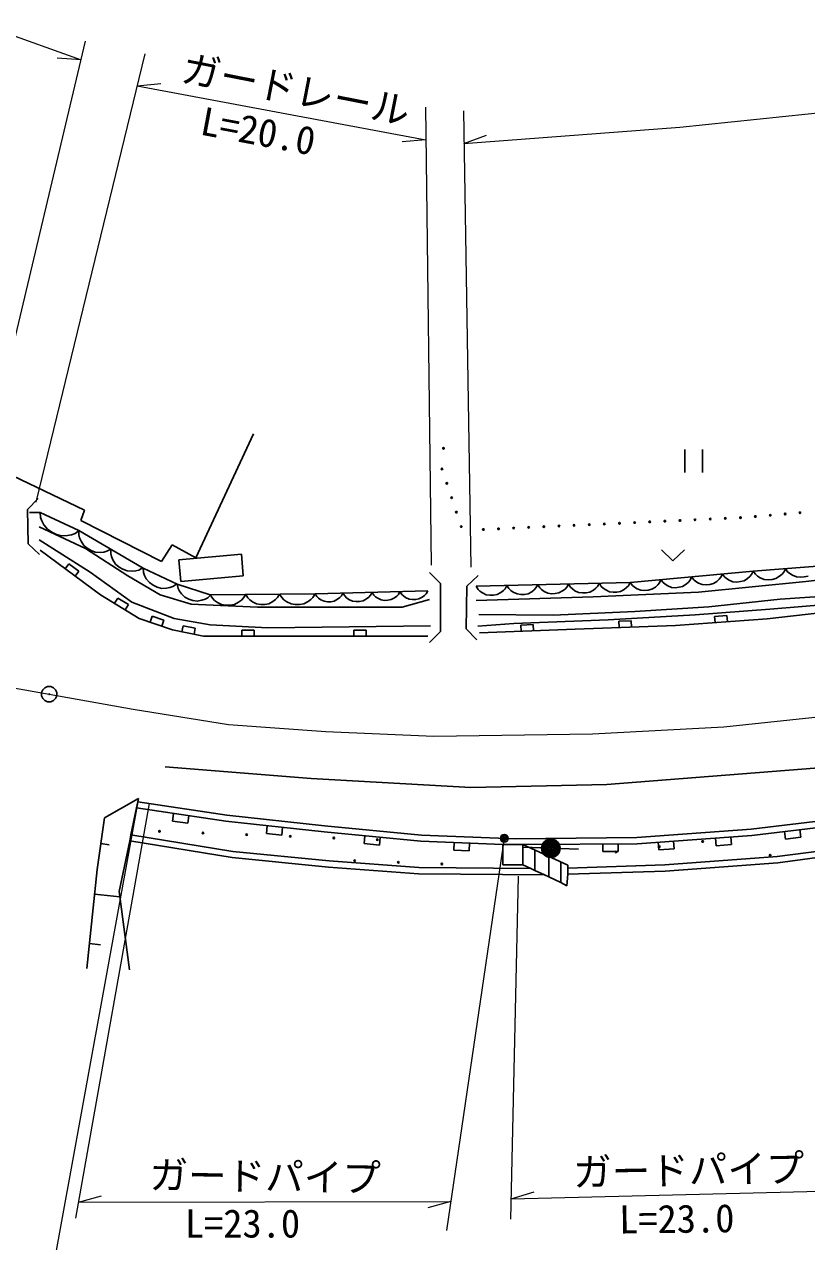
# Model space of a CAD drawing. Units: millimetres, scale not verified. Extents: x 40000 to 680000, y 20000 to 380000.
# Drawn here: x 466152 to 516905, y 238664 to 317690 of the extents above; entities that cross this region are included whole.
import ezdxf
from ezdxf.enums import TextEntityAlignment as Align

# ---------------------------------------------------------------- set-up
doc = ezdxf.new("R2010")
doc.units = ezdxf.units.MM
doc.header["$LTSCALE"] = 1000
doc.linetypes.add('CHAIN', pattern=[18.5, 12, -1.5, 3.5, -1.5])
for name, color, linetype, lineweight in [('M-BGD', 7, 'Continuous', 25), ('M-BMK', 2, 'CHAIN', 13), ('M-BMK-SRVR', 3, 'Continuous', 25), ('M-STR-HTXT', 7, 'Continuous', 13), ('M-STR-STRC', 7, 'Continuous', 25)]:
    doc.layers.add(name, color=color, linetype=linetype, lineweight=lineweight)
doc.styles.add('ＭＳ ゴシック', font='')
doc.styles.get('ＭＳ ゴシック').set_extended_font_data('MS Gothic')

msp = doc.modelspace()

# ---------------------------------------------------------------- linework, layer by layer
at = {"layer": 'M-BGD'}
for p, q in [((477271, 283058), (481028, 291110)), ((460691, 290610), (470047, 286162)), ((509003, 290099), (509003, 288599)), ((510143, 288599), (510143, 290099)), ((467050, 286907), (466359, 286184)), ((466359, 286184), (466408, 283976)), ((470047, 286162), (469817, 285471)), ((466493, 286000), (467168, 286000)), ((467168, 286000), (467203, 285675)), ((467168, 286000), (469684, 284834)), ((467203, 285675), (467285, 285452)), ((467285, 285452), (467417, 285206)), ((469817, 285471), (475047, 282828)), ((467107, 285080), (470113, 283669)), ((467417, 285206), (467652, 284912)), ((467652, 284912), (467933, 284720)), ((467933, 284720), (468238, 284578)), ((468238, 284578), (468566, 284488)), ((468566, 284488), (468942, 284499)), ((468942, 284499), (469216, 284557)), ((469216, 284557), (469439, 284639)), ((469439, 284639), (469709, 284823)), ((469684, 284834), (469686, 284554)), ((469684, 284834), (473856, 282380)), ((469686, 284554), (469737, 284357)), ((466408, 283976), (467131, 283284)), ((467107, 284221), (470420, 282135)), ((469737, 284357), (469830, 284136)), ((469830, 284136), (470005, 283866)), ((470005, 283866), (470229, 283678)), ((475047, 282828), (475737, 283901)), ((475737, 283901), (477271, 283058)), ((467168, 283546), (471095, 280662)), ((470113, 283669), (472874, 281889)), ((470229, 283678), (470477, 283532)), ((470477, 283532), (470750, 283428)), ((470750, 283428), (471071, 283406)), ((471071, 283406), (471309, 283432)), ((471309, 283432), (471507, 283484)), ((471507, 283484), (471752, 283617)), ((471752, 283617), (471755, 283337)), ((471755, 283337), (471806, 283140)), ((471806, 283140), (471898, 282919)), ((471898, 282919), (472074, 282649)), ((476182, 282921), (480232, 283289)), ((476310, 281521), (476182, 282921)), ((480232, 283289), (480359, 281889)), ((507481, 283573), (508231, 282853)), ((508231, 282853), (508981, 283573)), ((469046, 282663), (468809, 282341)), ((469691, 282190), (469046, 282663)), ((469454, 281867), (469691, 282190)), ((470420, 282135), (473119, 280172)), ((472074, 282649), (472297, 282461)), ((472297, 282461), (472546, 282315)), ((472546, 282315), (472818, 282211)), ((472818, 282211), (473140, 282189)), ((473140, 282189), (473378, 282216)), ((473378, 282216), (473575, 282267)), ((473575, 282267), (473821, 282401)), ((473856, 282380), (473883, 282102)), ((473856, 282380), (476064, 281337)), ((505463, 281453), (513439, 282189)), ((513328, 281978), (513429, 282188)), ((513439, 282189), (519758, 282680)), ((513439, 282189), (513580, 281989)), ((515307, 281997), (515423, 282132)), ((515423, 282132), (515532, 282351)), ((515532, 282351), (515674, 282152)), ((515674, 282152), (515810, 282036)), ((516859, 281524), (523991, 282367)), ((472874, 281889), (474960, 280662)), ((473883, 282102), (473952, 281910)), ((473952, 281910), (474064, 281698)), ((474064, 281698), (474263, 281445)), ((474263, 281445), (474503, 281278)), ((475793, 281200), (476026, 281355)), ((476064, 281337), (476127, 281076)), ((476064, 281337), (478212, 280662)), ((480359, 281889), (476310, 281521)), ((493150, 281397), (492443, 282105)), ((493150, 278269), (493150, 281397)), ((495590, 281905), (494868, 281213)), ((495463, 281207), (505463, 281453)), ((501346, 281152), (501461, 281354)), ((501461, 281354), (501586, 281157)), ((503345, 281201), (503460, 281403)), ((503460, 281403), (503585, 281206)), ((505345, 281250), (505460, 281453)), ((505463, 281453), (505601, 281264)), ((507245, 281296), (507353, 281426)), ((507353, 281426), (507454, 281636)), ((507454, 281636), (507592, 281448)), ((507592, 281448), (507723, 281340)), ((507723, 281340), (507893, 281235)), ((508860, 281204), (509088, 281345)), ((509088, 281345), (509236, 281480)), ((509236, 281480), (509345, 281610)), ((509345, 281610), (509446, 281820)), ((509446, 281820), (509584, 281632)), ((509584, 281632), (509714, 281524)), ((509714, 281524), (509885, 281419)), ((509880, 280834), (516859, 281524)), ((509885, 281419), (510135, 281321)), ((510616, 281326), (510852, 281388)), ((510852, 281388), (511080, 281529)), ((511080, 281529), (511228, 281663)), ((511228, 281663), (511336, 281794)), ((511336, 281794), (511437, 282004)), ((511437, 282004), (511575, 281816)), ((511575, 281816), (511706, 281708)), ((511706, 281708), (511876, 281603)), ((511876, 281603), (512126, 281505)), ((512126, 281505), (512369, 281488)), ((512369, 281488), (512608, 281510)), ((512608, 281510), (512843, 281571)), ((512843, 281571), (513071, 281713)), ((513071, 281713), (513219, 281847)), ((513219, 281847), (513328, 281978)), ((513580, 281989), (513716, 281873)), ((513716, 281873), (513893, 281761)), ((513893, 281761), (514154, 281655)), ((514154, 281655), (514409, 281632)), ((514409, 281632), (514660, 281652)), ((514660, 281652), (514908, 281713)), ((514908, 281713), (515149, 281858)), ((515149, 281858), (515307, 281997)), ((515810, 282036), (515987, 281923)), ((515987, 281923), (516248, 281817)), ((516248, 281817), (516502, 281795)), ((516502, 281795), (516754, 281814)), ((516754, 281814), (517002, 281876)), ((471095, 280662), (473610, 279129)), ((474503, 281278), (474763, 281155)), ((474763, 281155), (475044, 281076)), ((474960, 280662), (476985, 280049)), ((475044, 281076), (475366, 281083)), ((475366, 281083), (475601, 281131)), ((475601, 281131), (475793, 281200)), ((476127, 281076), (476217, 280903)), ((476217, 280903), (476351, 280717)), ((476351, 280717), (476573, 280502)), ((478058, 280470), (478258, 280648)), ((478212, 280662), (485022, 280724)), ((478212, 280662), (478352, 280434)), ((480376, 280452), (480511, 280683)), ((480511, 280683), (480645, 280464)), ((482581, 280482), (482711, 280703)), ((482711, 280703), (482851, 280474)), ((484875, 280492), (485011, 280724)), ((485022, 280724), (492322, 280908)), ((485022, 280724), (485134, 280546)), ((485134, 280546), (485245, 280441)), ((486612, 280476), (486718, 280586)), ((486718, 280586), (486821, 280769)), ((486821, 280769), (486940, 280582)), ((486940, 280582), (487057, 280471)), ((488500, 280507), (488611, 280624)), ((488611, 280624), (488720, 280817)), ((488720, 280817), (488833, 280640)), ((488833, 280640), (488944, 280534)), ((490170, 280457), (490311, 280569)), ((490311, 280569), (490416, 280680)), ((490416, 280680), (490520, 280862)), ((490520, 280862), (490632, 280685)), ((490632, 280685), (490743, 280580)), ((490743, 280580), (490890, 280475)), ((491969, 280503), (492111, 280614)), ((492111, 280614), (492216, 280725)), ((492216, 280725), (492319, 280908)), ((494868, 281213), (494806, 278453)), ((495463, 281207), (495587, 281010)), ((495587, 281010), (495710, 280893)), ((495710, 280893), (495873, 280777)), ((495873, 280777), (496116, 280663)), ((496116, 280663), (496357, 280629)), ((496357, 280629), (496597, 280635)), ((496597, 280635), (496836, 280681)), ((496836, 280681), (497073, 280807)), ((497073, 280807), (497230, 280930)), ((497230, 280930), (497347, 281053)), ((497347, 281053), (497462, 281256)), ((497462, 281256), (497587, 281059)), ((497587, 281059), (497710, 280942)), ((497710, 280942), (497873, 280826)), ((497873, 280826), (498116, 280712)), ((498116, 280712), (498356, 280678)), ((498356, 280678), (498596, 280684)), ((498596, 280684), (498835, 280730)), ((498835, 280730), (499072, 280856)), ((499072, 280856), (499229, 280980)), ((499229, 280980), (499346, 281102)), ((499346, 281102), (499461, 281305)), ((499461, 281305), (499586, 281108)), ((499586, 281108), (499709, 280991)), ((499709, 280991), (499872, 280875)), ((499872, 280875), (500115, 280761)), ((500115, 280761), (500356, 280727)), ((500356, 280727), (500596, 280733)), ((500596, 280733), (500835, 280779)), ((500835, 280779), (501072, 280905)), ((501072, 280905), (501229, 281029)), ((501229, 281029), (501346, 281152)), ((501586, 281157), (501709, 281040)), ((501709, 281040), (501871, 280924)), ((501871, 280924), (502114, 280810)), ((502114, 280810), (502355, 280776)), ((502355, 280776), (502595, 280782)), ((502595, 280782), (502834, 280828)), ((502834, 280828), (503071, 280954)), ((503055, 280527), (509880, 280834)), ((503071, 280954), (503228, 281078)), ((503228, 281078), (503345, 281201)), ((503585, 281206), (503708, 281089)), ((503708, 281089), (503871, 280973)), ((503871, 280973), (504114, 280859)), ((504114, 280859), (504355, 280825)), ((504355, 280825), (504595, 280831)), ((504595, 280831), (504834, 280877)), ((504834, 280877), (505070, 281003)), ((505070, 281003), (505227, 281127)), ((505227, 281127), (505345, 281250)), ((505601, 281264), (505731, 281156)), ((505731, 281156), (505902, 281051)), ((505902, 281051), (506152, 280954)), ((506152, 280954), (506394, 280936)), ((506394, 280936), (506633, 280958)), ((506633, 280958), (506869, 281020)), ((506869, 281020), (507097, 281162)), ((507097, 281162), (507245, 281296)), ((507893, 281235), (508143, 281138)), ((508143, 281138), (508386, 281120)), ((508386, 281120), (508625, 281142)), ((508625, 281142), (508860, 281204)), ((510135, 281321), (510377, 281304)), ((510377, 281304), (510616, 281326)), ((519991, 280708), (515181, 280377)), ((472219, 280445), (472011, 280104)), ((472902, 280029), (472219, 280445)), ((472694, 279687), (472902, 280029)), ((473119, 280172), (475880, 279129)), ((476573, 280502), (476823, 280376)), ((476823, 280376), (477086, 280293)), ((476985, 280049), (481279, 279865)), ((477086, 280293), (477363, 280254)), ((477363, 280254), (477668, 280303)), ((477668, 280303), (477885, 280379)), ((477885, 280379), (478058, 280470)), ((478352, 280434), (478491, 280297)), ((478491, 280297), (478676, 280160)), ((478676, 280160), (478953, 280025)), ((478953, 280025), (479230, 279981)), ((479230, 279981), (479506, 279984)), ((479506, 279984), (479781, 280032)), ((479781, 280032), (480056, 280173)), ((480056, 280173), (480239, 280313)), ((480239, 280313), (480376, 280452)), ((480645, 280464), (480779, 280333)), ((480779, 280333), (480956, 280203)), ((480956, 280203), (481221, 280073)), ((481221, 280073), (481485, 280032)), ((481279, 279865), (490666, 279865)), ((481485, 280032), (481749, 280034)), ((481749, 280034), (482013, 280081)), ((482013, 280081), (482276, 280215)), ((482276, 280215), (482451, 280348)), ((482451, 280348), (482581, 280482)), ((482851, 280474), (482991, 280337)), ((482991, 280337), (483176, 280201)), ((483176, 280201), (483453, 280066)), ((483453, 280066), (483730, 280022)), ((483730, 280022), (484006, 280024)), ((484006, 280024), (484281, 280073)), ((484281, 280073), (484556, 280213)), ((484556, 280213), (484739, 280353)), ((484739, 280353), (484875, 280492)), ((485245, 280441), (485391, 280337)), ((485391, 280337), (485610, 280234)), ((485610, 280234), (485827, 280204)), ((485827, 280204), (486043, 280209)), ((486043, 280209), (486258, 280251)), ((486258, 280251), (486471, 280364)), ((486471, 280364), (486612, 280476)), ((487057, 280471), (487211, 280361)), ((487211, 280361), (487442, 280253)), ((487442, 280253), (487671, 280220)), ((487671, 280220), (487899, 280226)), ((487899, 280226), (488126, 280270)), ((488126, 280270), (488351, 280389)), ((488351, 280389), (488500, 280507)), ((488944, 280534), (489090, 280430)), ((489090, 280430), (489309, 280328)), ((489309, 280328), (489526, 280297)), ((489526, 280297), (489742, 280302)), ((489742, 280302), (489957, 280344)), ((489957, 280344), (490170, 280457)), ((490666, 279865), (492445, 280356)), ((490890, 280475), (491108, 280373)), ((491108, 280373), (491325, 280342)), ((491325, 280342), (491541, 280348)), ((491541, 280348), (491756, 280389)), ((491756, 280389), (491969, 280503)), ((495463, 280297), (503055, 280527)), ((510568, 279868), (505758, 279573)), ((515181, 280377), (510568, 279868)), ((514340, 279103), (521273, 279900)), ((519617, 280146), (514525, 279716)), ((473610, 279129), (475757, 278392)), ((474435, 279269), (474305, 278890)), ((475192, 279009), (474435, 279269)), ((475062, 278631), (475192, 279009)), ((475880, 279129), (478212, 278699)), ((500457, 279328), (495647, 279377)), ((504033, 279042), (497898, 278796)), ((505758, 279573), (500457, 279328)), ((509678, 279348), (504033, 279042)), ((505522, 278966), (504723, 278935)), ((505537, 278566), (505522, 278966)), ((508389, 278673), (514340, 279103)), ((514525, 279716), (509678, 279348)), ((511735, 279316), (510937, 279258)), ((510937, 279258), (510966, 278859)), ((511764, 278917), (511735, 279316)), ((475757, 278392), (477782, 277963)), ((476461, 278652), (476378, 278261)), ((477244, 278486), (476461, 278652)), ((477161, 278095), (477244, 278486)), ((478212, 278699), (481954, 278515)), ((481066, 278363), (480266, 278363)), ((480266, 278363), (480266, 277963)), ((481066, 277963), (481066, 278363)), ((481954, 278515), (492506, 278638)), ((488336, 278363), (487536, 278363)), ((487536, 278363), (487536, 277963)), ((488336, 277963), (488336, 278363)), ((492443, 277561), (493150, 278269)), ((494806, 278453), (495498, 277730)), ((497898, 278796), (495567, 278612)), ((495690, 278183), (501886, 278428)), ((499172, 278721), (498372, 278689)), ((498372, 278689), (498388, 278289)), ((499188, 278321), (499172, 278721)), ((501886, 278428), (508389, 278673)), ((504723, 278935), (504738, 278536)), ((477782, 277963), (483549, 277963)), ((483549, 277963), (492322, 277963)), ((471352, 266183), (473557, 267429)), ((473432, 266825), (473513, 267217)), ((473513, 267217), (473557, 267429)), ((473513, 267217), (479279, 266353)), ((473432, 266825), (473070, 265071)), ((473432, 266825), (479227, 265957)), ((475835, 266465), (475761, 265970)), ((479279, 266353), (485634, 265664)), ((470873, 262828), (471352, 266183)), ((475761, 265970), (476750, 265822)), ((476750, 265822), (476824, 266317)), ((479227, 265957), (485593, 265266)), ((481913, 265665), (481859, 265168)), ((482853, 265061), (482907, 265558)), ((485634, 265664), (491908, 265052)), ((513316, 265435), (518535, 266062)), ((513354, 265036), (518584, 265665)), ((473070, 265071), (472989, 264679)), ((473070, 265071), (479687, 263989)), ((481859, 265168), (482853, 265061)), ((485593, 265266), (491881, 264653)), ((488239, 265008), (488191, 264511)), ((489186, 264413), (489235, 264911)), ((491908, 265052), (498022, 264823)), ((498022, 264823), (505899, 264899)), ((505899, 264899), (513316, 265435)), ((505915, 264500), (513354, 265036)), ((510996, 264866), (511032, 264367)), ((512029, 264439), (511993, 264938)), ((515472, 265291), (515532, 264795)), ((515532, 264795), (516525, 264914)), ((516525, 264914), (516465, 265410)), ((471112, 264505), (471649, 264429)), ((472989, 264679), (472311, 261390)), ((472989, 264679), (479635, 263593)), ((479687, 263989), (485927, 263378)), ((488191, 264511), (489186, 264413)), ((491881, 264653), (497199, 264449)), ((494040, 264570), (494021, 264071)), ((494021, 264071), (495021, 264032)), ((495021, 264032), (495040, 264532)), ((497199, 264449), (498487, 264449)), ((497199, 263130), (497199, 264449)), ((498487, 264449), (505915, 264500)), ((498487, 264449), (498487, 263130)), ((498487, 264449), (501408, 263099)), ((499709, 264229), (498510, 264280)), ((499272, 264086), (499272, 262767)), ((500908, 264182), (502108, 264141)), ((503679, 264484), (503683, 263984)), ((503683, 263984), (504683, 263991)), ((504683, 263991), (504679, 264491)), ((507276, 264598), (507312, 264099)), ((507312, 264099), (508310, 264171)), ((508310, 264171), (508274, 264670)), ((511032, 264367), (512029, 264439)), ((514999, 263659), (521663, 264541)), ((515040, 263260), (521715, 264144)), ((479635, 263593), (485893, 262979)), ((485927, 263378), (491737, 262950)), ((500183, 263665), (500183, 262346)), ((500968, 263302), (500968, 261983)), ((507705, 263120), (514999, 263659)), ((507727, 262721), (515040, 263260)), ((470202, 256405), (470873, 262828)), ((485893, 262979), (491721, 262550)), ((499892, 262480), (491721, 262550)), ((499011, 262888), (491737, 262950)), ((498487, 263130), (497199, 263130)), ((498487, 263130), (499011, 262888)), ((499011, 262888), (499272, 262767)), ((499272, 262767), (499892, 262480)), ((499892, 262480), (500183, 262346)), ((501347, 261772), (501408, 262515)), ((501408, 262915), (507705, 263120)), ((501408, 263099), (501408, 262915)), ((501408, 262515), (501408, 262915)), ((501408, 262515), (507727, 262721)), ((500183, 262346), (500968, 261983)), ((500968, 261983), (501347, 261772)), ((470705, 261222), (472356, 261050)), ((472311, 261390), (472982, 256309)), ((470369, 258011), (471096, 257935))]:
    msp.add_line(p, q, dxfattribs=at)
for centre, radius in [((493345, 290169), 50), ((493249, 288827), 50), ((493560, 287892), 50), ((493872, 286957), 50), ((494183, 286023), 50), ((503782, 285257), 50), ((504763, 285302), 50), ((505745, 285347), 50), ((506726, 285392), 50), ((507707, 285438), 50), ((508688, 285483), 50), ((509669, 285528), 50), ((510650, 285573), 50), ((511632, 285618), 50), ((512613, 285663), 50), ((513579, 285743), 50), ((514546, 285823), 50), ((515513, 285903), 50), ((516479, 285983), 50), ((494495, 285088), 50), ((495933, 284896), 50), ((496914, 284941), 50), ((497895, 284986), 50), ((498876, 285032), 50), ((499857, 285077), 50), ((500839, 285122), 50), ((501820, 285167), 50), ((502801, 285212), 50), ((474923, 265302), 50), ((477749, 265194), 50), ((480576, 265086), 50), ((483402, 264978), 50), ((486229, 264869), 50), ((489055, 264761), 50), ((497286, 264850), 250), ((497286, 264850), 150), ((497286, 264850), 50), ((500309, 264203), 600), ((500309, 264203), 528), ((500309, 264203), 456), ((500309, 264203), 384), ((500309, 264203), 312), ((500309, 264203), 240), ((500309, 264203), 168), ((500309, 264203), 96), ((500309, 264203), 24), ((504544, 263963), 50), ((507352, 264304), 50), ((510160, 264644), 50), ((487588, 263402), 50), ((490414, 263294), 50), ((493240, 263186), 50), ((514542, 263751), 50)]:
    msp.add_circle(centre, radius, dxfattribs=at)
at = {"layer": 'M-BMK'}
for p, q in [((465206, 274658), (467761, 274205)), ((467761, 274205), (473206, 273235)), ((473206, 273235), (479390, 272230)), ((511531, 272095), (520464, 273027)), ((479390, 272230), (485721, 271788)), ((503022, 271622), (511531, 272095)), ((485721, 271788), (492715, 271475)), ((492715, 271475), (503022, 271622))]:
    msp.add_line(p, q, dxfattribs=at)
at = {"layer": 'M-BMK-SRVR'}
for radius in [500, 20]:
    msp.add_circle((467761, 274205), radius, dxfattribs=at)
at = {"layer": 'M-STR-HTXT'}
for p, q in [((432696, 328720), (469835, 315388)), ((463299, 287849), (470124, 316607)), ((473969, 315780), (466900, 286662)), ((469835, 315388), (468281, 315500)), ((473466, 313705), (475017, 313843)), ((473466, 313705), (492209, 310202)), ((492183, 312305), (492543, 282588)), ((508671, 311019), (519695, 312169)), ((494634, 312071), (495113, 282450)), ((494668, 309963), (508671, 311019)), ((492209, 310202), (490657, 310065)), ((494668, 309963), (496132, 310494)), ((473513, 267217), (467334, 233258)), ((474243, 267108), (469481, 240191)), ((497286, 264850), (493543, 239390)), ((497715, 240126), (498206, 262396)), ((497744, 241447), (521847, 242050)), ((497744, 241447), (499233, 241904)), ((469663, 241219), (471162, 241642)), ((469663, 241219), (493820, 241273)), ((493820, 241273), (492321, 240849))]:
    msp.add_line(p, q, dxfattribs=at)
for radius in [250, 150, 50]:
    msp.add_circle((497286, 264850), radius, dxfattribs=at)
at = {"layer": 'M-STR-STRC'}
for p, q in [((475278, 269498), (484769, 268731)), ((503941, 268348), (518512, 269498)), ((484769, 268731), (495122, 268156)), ((495122, 268156), (503941, 268348))]:
    msp.add_line(p, q, dxfattribs=at)

# ---------------------------------------------------------------- texts
at = {"layer": 'M-STR-HTXT', "style": 'ＭＳ ゴシック'}
for s, rotation, p in [('ガードレール', 348.9, (476131, 313459)), ('L=20.0', 349.4, (477380, 310007)), ('ガードパイプ', 1.1, (501787, 241707)), ('ガードパイプ', 359.2, (474257, 241543)), ('L=23.0', 0.7, (504756, 238639))]:
    msp.add_text(s, height=1833, rotation=rotation, dxfattribs=at).set_placement(p, align=Align.BOTTOM_LEFT)
msp.add_text('L=23.0', height=1833, dxfattribs=at).set_placement((476562, 238380), align=Align.BOTTOM_LEFT)

doc.saveas('drawing.dxf')
